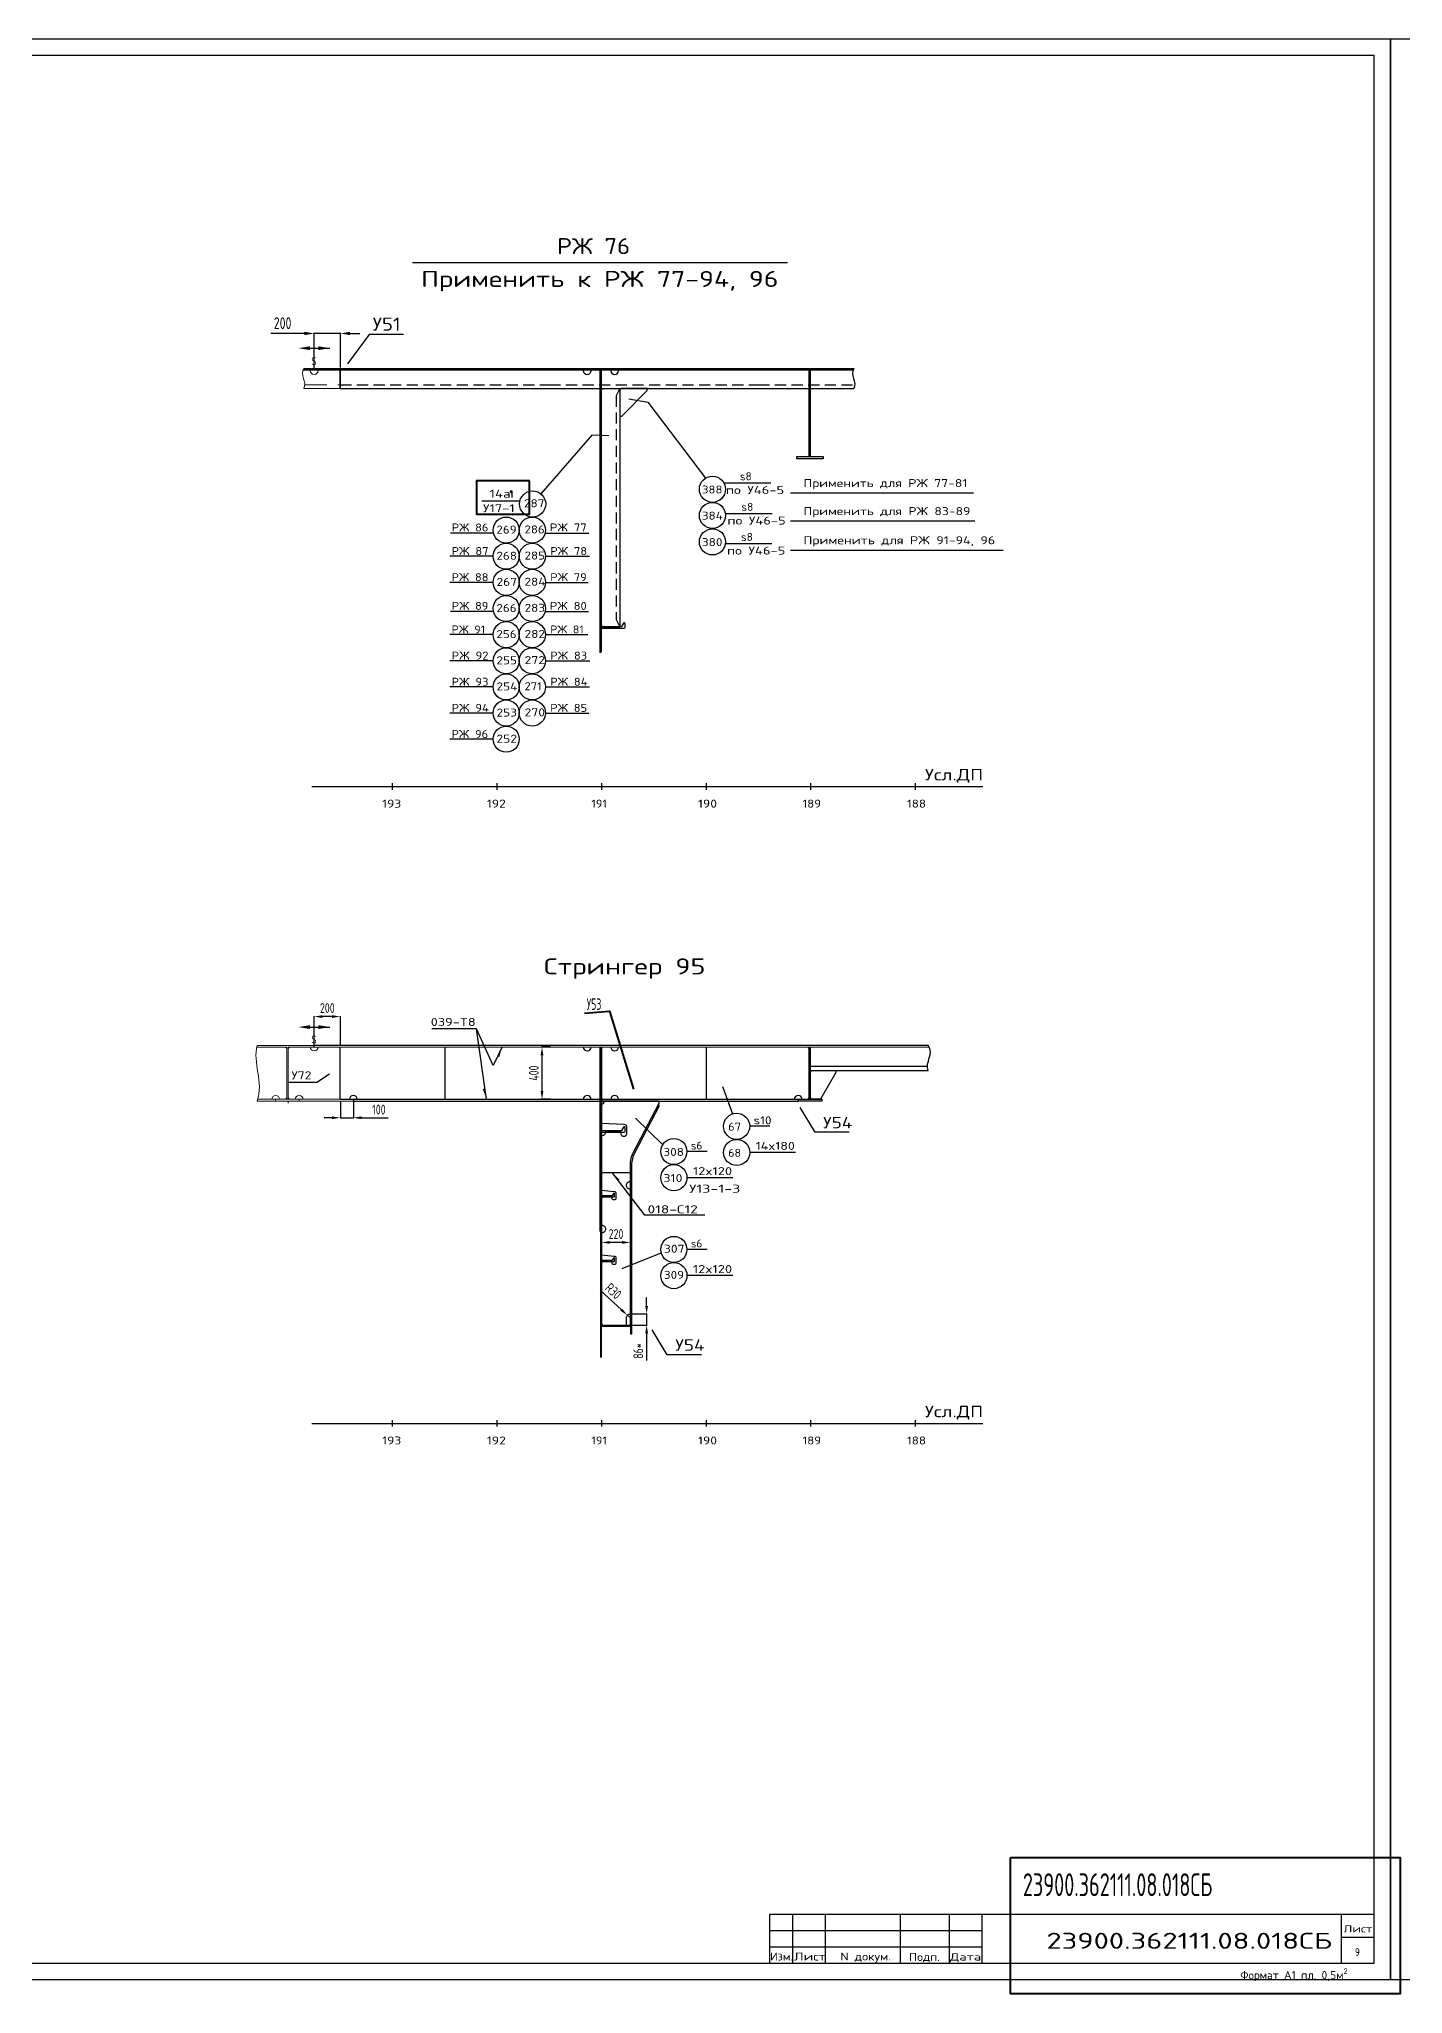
# Model space of a CAD drawing. Header units: millimetres. Extents: x -438477 to 631584, y 118817 to 676146.
# Drawn here: x 333658 to 344098, y 333900 to 348859 of the extents above; entities that cross this region are included whole.
import ezdxf
from ezdxf.enums import TextEntityAlignment as Align

# ---------------------------------------------------------------- set-up
doc = ezdxf.new("R2010")
doc.units = ezdxf.units.MM
for name, pattern in [('AVEVADASHEDDOUBLEDOTTEDWIDE', [38, 29, -4, 0, -1, 0, -4]), ('AVEVASHORTDASHED', [5, 3.75, -1.25]), ('AVEVASOLID', [7.5, 7.5]), ('AVEVASOLIDWIDE', [7.5, 7.5]), ('CENTERX2', [20.32, 12.7, -2.54, 2.54, -2.54]), ('DASHED', [2.546053, 1.697368, -0.848684])]:
    doc.linetypes.add(name, pattern=pattern)
doc.layers.get('Defpoints').update_dxf_attribs({"linetype": 'CONTINUOUS'})
for name, color, linetype in [('20_1', 1, 'CONTINUOUS'), ('20_FORMAT', 140, 'CONTINUOUS'), ('20_POZ', 4, 'CONTINUOUS'), ('20_TEXT', 1, 'CONTINUOUS')]:
    doc.layers.add(name, color=color, linetype=linetype)
doc.styles.add('SIMPLEX', font='simplex.shx', dxfattribs={"width": 0.7})
doc.styles.add('НАДПИСИ_МЕЛК1', font='eskd_win.shx', dxfattribs={"width": 0.8, "height": 4})
doc.linetypes.add('Шов_Монтажный', pattern='A,0.75,-0.0001,["/",Standard,S=1,R=0,X=0,Y=-0.5],0.75', length=1.5001)
doc.dimstyles.new('Lineyny', dxfattribs={"dimscale": 30, "dimtxt": 3, "dimasz": 2.5, "dimexe": 0.18, "dimexo": 0.625, "dimgap": 1, "dimtad": 1, "dimdec": 0, "dimlfac": -1, "dimzin": 0, "dimtxsty": 'SIMPLEX', "dimcen": 0, "dimdle": 0.38, "dimclrd": 2, "dimclre": 2, "dimclrt": 2, "dimadec": 0, "dimazin": 0, "dimtfac": 1, "dimtdec": 0, "dimtmove": 0, "dimatfit": 0, "dimfxl": 1, "dimtolj": 1, "dimtzin": 0, "dimlwd": -1, "dimarcsym": 0})

# ---------------------------------------------------------------- blocks, each defined once
blk = doc.blocks.new('*D143')
at = {"layer": '20_1', "color": 2, "lineweight": -2, "transparency": 16777216}
for p, q in [((335764, 346347), (335764, 346612)), ((335964, 346347), (335964, 346612))]:
    blk.add_line(p, q, dxfattribs=at)
at = {"layer": '20_1', "color": 2, "transparency": 16777216}
for p, q in [((335689, 346606), (335431, 346606)), ((335964, 346606), (335764, 346606)), ((336039, 346606), (336114, 346606))]:
    blk.add_line(p, q, dxfattribs=at)
at = {"layer": '20_1', "color": 2, "ltscale": 25, "transparency": 16777216}
for points in [[(335689, 346594), (335689, 346619), (335764, 346606)], [(336039, 346619), (336039, 346594), (335964, 346606)]]:
    blk.add_solid(points, dxfattribs=at)
at = {"layer": 'Defpoints', "color": 0, "ltscale": 25, "transparency": 16777216}
for p in [(335764, 346606), (335764, 346328), (335964, 346328)]:
    blk.add_point(p, dxfattribs=at)
at = {"layer": '20_1', "color": 2, "ltscale": 25, "transparency": 16777216, "insert": (335522, 346685), "char_height": 90, "attachment_point": 5, "style": 'SIMPLEX'}
blk.add_mtext('\\A1;200', dxfattribs=at)
blk = doc.blocks.new('*D144')
at = {"layer": '20_1', "color": 2, "ltscale": 25, "transparency": 16777216}
for p, q in [((338308, 339165), (338308, 339228)), ((338308, 339103), (338308, 339017)), ((338308, 338954), (338308, 338747))]:
    blk.add_line(p, q, dxfattribs=at)
at = {"layer": '20_1', "color": 2, "lineweight": -2, "ltscale": 25, "transparency": 16777216}
for p, q in [((338199, 339103), (338313, 339103)), ((338199, 339017), (338313, 339017))]:
    blk.add_line(p, q, dxfattribs=at)
at = {"layer": '20_1', "color": 2, "ltscale": 25, "transparency": 16777216}
for points in [[(338298, 339165), (338319, 339165), (338308, 339103)], [(338319, 338954), (338298, 338954), (338308, 339017)]]:
    blk.add_solid(points, dxfattribs=at)
at = {"layer": 'Defpoints', "color": 0, "ltscale": 25, "transparency": 16777216}
for p in [(338184, 339103), (338184, 339017), (338308, 339017)]:
    blk.add_point(p, dxfattribs=at)
at = {"layer": '20_1', "color": 2, "ltscale": 25, "transparency": 16777216, "insert": (338244, 338819), "char_height": 75, "attachment_point": 5, "rotation": 90, "style": 'SIMPLEX'}
blk.add_mtext('\\A1;86*', dxfattribs=at)
blk = doc.blocks.new('*D145')
at = {"layer": '20_1', "color": 2, "ltscale": 25, "transparency": 16777216}
for p, q in [((338115, 339135), (337953, 339284)), ((338184, 339073), (338162, 339093))]:
    blk.add_line(p, q, dxfattribs=at)
blk.add_solid([(338108, 339127), (338122, 339143), (338162, 339093)], dxfattribs=at)
at = {"layer": '20_1', "color": 2, "ltscale": 25, "transparency": 16777216, "insert": (338054, 339278), "char_height": 75, "attachment_point": 5, "rotation": 317.5821, "style": 'SIMPLEX'}
blk.add_mtext('\\A1;R30', dxfattribs=at)
blk = doc.blocks.new('*D146')
at = {"layer": '20_1', "color": 2, "lineweight": -2, "ltscale": 25, "transparency": 16777216}
for p, q in [((337964, 339645), (337964, 339655)), ((338184, 339645), (338184, 339655))]:
    blk.add_line(p, q, dxfattribs=at)
at = {"layer": '20_1', "color": 2, "ltscale": 25, "transparency": 16777216}
blk.add_line((338121, 339650), (338026, 339650), dxfattribs=at)
for points in [[(338026, 339661), (338026, 339640), (337964, 339650)], [(338121, 339640), (338121, 339661), (338184, 339650)]]:
    blk.add_solid(points, dxfattribs=at)
at = {"layer": 'Defpoints', "color": 0, "ltscale": 25, "transparency": 16777216}
for p in [(337964, 339650), (337964, 339629), (338184, 339629)]:
    blk.add_point(p, dxfattribs=at)
at = {"layer": '20_1', "color": 2, "ltscale": 25, "transparency": 16777216, "insert": (338074, 339715), "char_height": 75, "attachment_point": 5, "style": 'SIMPLEX'}
blk.add_mtext('\\A1;220', dxfattribs=at)
blk = doc.blocks.new('*D147')
at = {"layer": '20_1', "color": 2, "lineweight": -2, "ltscale": 25, "transparency": 16777216}
for p, q in [((337573, 341146), (337503, 341146)), ((337573, 340746), (337503, 340746))]:
    blk.add_line(p, q, dxfattribs=at)
at = {"layer": '20_1', "color": 2, "ltscale": 25, "transparency": 16777216}
blk.add_line((337508, 340808), (337508, 341083), dxfattribs=at)
for points in [[(337518, 341083), (337497, 341083), (337508, 341146)], [(337497, 340808), (337518, 340808), (337508, 340746)]]:
    blk.add_solid(points, dxfattribs=at)
at = {"layer": 'Defpoints', "color": 0, "ltscale": 25, "transparency": 16777216}
for p in [(337508, 341146), (337589, 341146), (337589, 340746)]:
    blk.add_point(p, dxfattribs=at)
at = {"layer": '20_1', "color": 2, "ltscale": 25, "transparency": 16777216, "insert": (337445, 340946), "char_height": 75, "attachment_point": 5, "rotation": 90, "style": 'SIMPLEX'}
blk.add_mtext('\\A1;400', dxfattribs=at)
blk = doc.blocks.new('*D148')
at = {"layer": '20_1', "color": 2, "lineweight": -2, "ltscale": 25, "transparency": 16777216}
for p, q in [((335764, 341161), (335764, 341383)), ((335964, 341161), (335964, 341383))]:
    blk.add_line(p, q, dxfattribs=at)
at = {"layer": '20_1', "color": 2, "ltscale": 25, "transparency": 16777216}
blk.add_line((335901, 341379), (335826, 341379), dxfattribs=at)
for points in [[(335826, 341389), (335826, 341368), (335764, 341379)], [(335901, 341368), (335901, 341389), (335964, 341379)]]:
    blk.add_solid(points, dxfattribs=at)
at = {"layer": 'Defpoints', "color": 0, "ltscale": 25, "transparency": 16777216}
for p in [(335764, 341379), (335764, 341146), (335964, 341146)]:
    blk.add_point(p, dxfattribs=at)
at = {"layer": '20_1', "color": 2, "ltscale": 25, "transparency": 16777216, "insert": (335864, 341444), "char_height": 75, "attachment_point": 5, "style": 'SIMPLEX'}
blk.add_mtext('\\A1;200', dxfattribs=at)
blk = doc.blocks.new('*D149')
at = {"layer": '20_1', "color": 2, "lineweight": -2, "ltscale": 25, "transparency": 16777216}
for p, q in [((335964, 340730), (335964, 340600)), ((336064, 340730), (336064, 340600))]:
    blk.add_line(p, q, dxfattribs=at)
at = {"layer": '20_1', "color": 2, "ltscale": 25, "transparency": 16777216}
for p, q in [((335901, 340604), (335839, 340604)), ((335964, 340604), (336064, 340604)), ((336126, 340604), (336329, 340604))]:
    blk.add_line(p, q, dxfattribs=at)
for points in [[(335901, 340594), (335901, 340615), (335964, 340604)], [(336126, 340615), (336126, 340594), (336064, 340604)]]:
    blk.add_solid(points, dxfattribs=at)
at = {"layer": 'Defpoints', "color": 0, "ltscale": 25, "transparency": 16777216}
for p in [(335964, 340746), (336064, 340746), (336064, 340604)]:
    blk.add_point(p, dxfattribs=at)
at = {"layer": '20_1', "color": 2, "ltscale": 25, "transparency": 16777216, "insert": (336259, 340667), "char_height": 75, "attachment_point": 5, "style": 'SIMPLEX'}
blk.add_mtext('\\A1;100', dxfattribs=at)

msp = doc.modelspace()

# ---------------------------------------------------------------- hatches: boundary and pattern name
at = {"layer": '20_1'}
for points in [[(337167.762, 341075.401), (337180.216, 341068.394), (337201.861, 341145.829)], [(337071.638, 340827.94), (337053.931, 340824.299), (337083.111, 340745.845)], [(338088.985, 340124.104), (338100.838, 340132.086), (338041.368, 340186.197)]]:
    msp.add_hatch(color=6, dxfattribs=at).paths.add_polyline_path(points)

# ---------------------------------------------------------------- linework, layer by layer
at = {"layer": '20_1', "ltscale": 0.2}
msp.add_line((336516.151, 347149.246), (339386.815, 347149.246), dxfattribs=at)
at = {"layer": '20_1', "color": 0, "linetype": 'AVEVASOLIDWIDE'}
for p, q in [((335677.947, 346326.916), (339887.989, 346326.916)), ((335683.267, 346338.916), (339893.31, 346338.916)), ((335763.702, 341145.926), (340471.856, 341145.609))]:
    msp.add_line(p, q, dxfattribs=at)
at = {"layer": '20_1', "linetype": 'AVEVASOLID'}
for p, q in [((335963.727, 346322.839), (335963.727, 346184.301)), ((338103.717, 346184.301), (338103.717, 344360.675)), ((335745.917, 343139.275), (340881.81, 343139.275)), ((339553.693, 341135.611), (339543.707, 341145.609)), ((335963.702, 340745.609), (339553.693, 340745.609)), ((338403.693, 340730.454), (337963.702, 340730.454)), ((339543.707, 340745.609), (339553.693, 340755.606)), ((337963.702, 339026.395), (337973.712, 339016.501)), ((337963.702, 339016.501), (338183.698, 339016.501)), ((335745.917, 338265.824), (340881.81, 338265.824))]:
    msp.add_line(p, q, dxfattribs=at)
at = {"layer": '20_1', "color": 252, "linetype": 'AVEVASOLID', "lineweight": 0}
for p, q in [((335963.727, 346322.839), (335963.727, 346184.301)), ((335683.267, 346184.301), (335963.727, 346184.301)), ((335553.693, 341145.609), (335324.476, 341145.609)), ((335963.326, 341157.609), (335327.663, 341157.609)), ((335553.693, 340745.56), (335553.693, 341145.597)), ((335763.702, 341145.609), (335563.702, 341145.609)), ((335563.702, 340745.56), (335563.702, 341145.597)), ((335332.181, 340745.609), (335553.693, 340745.609)), ((335543.707, 340745.609), (335553.693, 340755.606)), ((335563.702, 340755.606), (335573.712, 340745.609)), ((335563.702, 340745.609), (335963.702, 340745.609))]:
    msp.add_line(p, q, dxfattribs=at)
at = {"layer": '20_1', "color": 6, "linetype": 'Шов_Монтажный', "ltscale": 30}
msp.add_line((335963.727, 346184.301), (335963.727, 346322.839), dxfattribs=at)
at = {"layer": '20_1', "color": 0, "linetype": 'AVEVASOLID'}
for p, q in [((337953.717, 344163.005), (337953.717, 346326.916)), ((337963.727, 344173.012), (337963.727, 346326.916)), ((339553.717, 345664.892), (339553.717, 346326.916)), ((339563.727, 345664.892), (339563.727, 346326.916)), ((340463.971, 341157.609), (335763.702, 341157.609)), ((337963.702, 338773.111), (337963.702, 341145.609)), ((339553.693, 340745.609), (339553.693, 341145.609)), ((339553.693, 340745.609), (339553.693, 341145.609)), ((339563.702, 340745.609), (339563.702, 341145.609)), ((337963.702, 340730.454), (337963.702, 339016.501)), ((337963.702, 339015.317), (338183.698, 339015.317)), ((337963.702, 339009.25), (338183.698, 339009.25))]:
    msp.add_line(p, q, dxfattribs=at)
at = {"layer": '20_1', "color": 252, "linetype": 'DASHED', "lineweight": 0, "ltscale": 100}
msp.add_line((335691.09, 346212.237), (335963.727, 346212.237), dxfattribs=at)
at = {"layer": '20_1', "color": 92, "linetype": 'AVEVASOLID', "lineweight": 0}
msp.add_line((337963.727, 344370.672), (337963.727, 346174.298), dxfattribs=at)
at = {"layer": '20_1', "color": 0, "ltscale": 25}
for p, q in [((339410.468, 345386.337), (340810.7, 345386.337)), ((339410.718, 345171.679), (340820.174, 345171.679)), ((339410.718, 344948.764), (341038.079, 344948.764)), ((337953.717, 344163.005), (337963.727, 344173.012)), ((337957.697, 338773.111), (337963.702, 338773.111))]:
    msp.add_line(p, q, dxfattribs=at)
at = {"layer": '20_1', "color": 6}
for p, q in [((337005.349, 341283.986), (336664.189, 341283.986)), ((337083.111, 340745.845), (337005.349, 341283.986)), ((337005.349, 341283.986), (337005.349, 341283.986)), ((338041.368, 340186.197), (338291.001, 339859.982)), ((338320.956, 340184.971), (338320.956, 340184.971)), ((338753.065, 339859.982), (338291.001, 339859.982))]:
    msp.add_line(p, q, dxfattribs=at)
at = {"layer": '20_1', "color": 6, "linetype": 'Шов_Монтажный', "ltscale": 50}
msp.add_line((335963.702, 340745.609), (335963.702, 341145.609), dxfattribs=at)
at = {"layer": '20_1', "color": 0, "linetype": 'CENTERX2', "ltscale": 50}
for p, q in [((336763.702, 341145.609), (336763.702, 340745.609)), ((338763.702, 341145.609), (338763.702, 340745.609))]:
    msp.add_line(p, q, dxfattribs=at)
at = {"layer": '20_1', "linetype": 'AVEVASOLIDWIDE'}
msp.add_line((337963.702, 341144.62), (337963.702, 340730.631), dxfattribs=at)
at = {"layer": '20_1', "color": 92, "linetype": 'AVEVADASHEDDOUBLEDOTTEDWIDE', "lineweight": 25}
msp.add_line((337963.702, 341144.59), (337963.702, 340746.628), dxfattribs=at)
at = {"layer": '20_1', "color": 252, "linetype": 'AVEVASOLIDWIDE', "lineweight": 0}
msp.add_line((335563.702, 340731.607), (335563.702, 340716.611), dxfattribs=at)
at = {"layer": '20_1', "color": 6, "linetype": 'AVEVASOLID'}
msp.add_line((337963.702, 340186.197), (338183.698, 340186.197), dxfattribs=at)
at = {"layer": '20_1', "color": 4}
msp.add_line((339252.063, 334383.858), (340877.063, 334383.858), dxfattribs=at)
at = {"layer": '20_1'}
for points in [[(335683.727, 346493.582), (335883.727, 346493.582)], [(335763.727, 346322.845), (335763.727, 346493.582)], [(335683.702, 341298.219), (335883.702, 341298.219)], [(335763.702, 341145.926), (335763.702, 341298.219)]]:
    msp.add_lwpolyline(points, dxfattribs=at)
at = {"layer": '20_1', "color": 4, "ltscale": 0.5}
for points in [[(336446.293, 346597.191), (336185.03, 346597.191), (336017.703, 346373.11)], [(335563.702, 340876.965), (335785.175, 340876.965), (335882.002, 340941.386)], [(339859.155, 340493.619), (339597.892, 340493.619), (339483.314, 340682.758)], [(338727.696, 338791.363), (338466.432, 338791.363), (338351.855, 338980.503)]]:
    msp.add_lwpolyline(points, dxfattribs=at)
at = {"layer": '20_1', "color": 0, "linetype": 'DASHED', "ltscale": 50}
msp.add_lwpolyline([(335963.727, 346212.237), (337563.727, 346212.237), (339163.727, 346212.237), (339901.132, 346212.237)], dxfattribs=at)
at = {"layer": '20_1', "color": 0, "linetype": 'AVEVASOLID'}
for points in [[(335963.727, 346184.301), (337563.727, 346184.301), (339163.727, 346184.301), (339893.31, 346184.301)], [(339458.722, 345664.892), (339658.722, 345664.892), (339658.722, 345647.778), (339458.722, 345647.778), (339458.722, 345664.892)], [(337957.697, 338773.111), (337957.697, 339733.127), (337953.693, 339733.127), (337953.693, 341145.609)], [(339563.702, 340965.604), (340463.971, 340965.604)], [(339573.712, 340965.598), (339756.696, 340965.598), (339756.696, 340950.602), (339638.702, 340745.597), (339573.712, 340745.597), (339563.702, 340755.6), (339563.702, 340955.6), (339573.712, 340965.598)], [(339468.707, 340745.609), (339648.712, 340745.609), (339648.712, 340731.607), (339468.707, 340731.607), (339468.707, 340745.609)], [(338183.698, 339072.916), (338183.698, 338951.651), (338195.709, 338951.651), (338195.709, 339072.916), (338183.698, 339072.916)]]:
    msp.add_lwpolyline(points, dxfattribs=at)
at = {"layer": '20_1', "linetype": 'AVEVASOLID'}
for points in [[(337963.727, 346174.298), (337973.737, 346184.301), (338103.717, 346184.301)], [(338103.717, 346174.298), (338103.717, 345974.298), (338118.732, 345974.298), (338313.727, 346169.299), (338313.727, 346184.301), (338113.727, 346184.301), (338103.717, 346174.298)], [(337963.727, 344370.672), (337973.737, 344360.675), (338103.717, 344360.675)], [(336361.727, 343164.275), (336361.727, 343114.275)], [(337162.727, 343164.275), (337162.727, 343114.275)], [(337963.727, 343164.275), (337963.727, 343114.275)], [(338763.727, 343164.275), (338763.727, 343114.275)], [(339563.727, 343164.275), (339563.727, 343114.275)], [(340363.727, 343164.275), (340363.727, 343114.275)], [(336063.702, 340745.609), (336063.702, 340731.607), (339468.707, 340731.607), (339468.707, 340745.609)], [(338183.698, 339072.916), (338195.709, 339072.916), (338195.709, 340087.241), (338183.698, 340087.241), (338183.698, 339072.916)], [(336361.727, 338290.824), (336361.727, 338240.824)], [(337162.727, 338290.824), (337162.727, 338240.824)], [(337963.727, 338290.824), (337963.727, 338240.824)], [(338763.727, 338290.824), (338763.727, 338240.824)], [(339563.727, 338290.824), (339563.727, 338240.824)], [(340363.727, 338290.824), (340363.727, 338240.824)]]:
    msp.add_lwpolyline(points, dxfattribs=at)
at = {"layer": '20_1', "linetype": 'DASHED', "ltscale": 50}
msp.add_lwpolyline([(338103.717, 346184.301), (338075.787, 346128.417), (338075.787, 344416.552), (338103.717, 344360.675)], dxfattribs=at)
at = {"layer": '20_1', "color": 30, "lineweight": 40, "ltscale": 25}
for points in [[(337412.184, 345477.561), (337005.466, 345477.561), (337005.466, 345222.178), (337412.184, 345222.178)], [(341094.305, 334944.66), (344076.694, 334944.66), (344076.694, 333899.59), (341094.305, 333899.59)]]:
    msp.add_lwpolyline(points, close=True, dxfattribs=at)
at = {"layer": '20_1', "color": 0, "linetype": 'AVEVASOLID'}
for points in [[(337963.727, 344351.672), (338136.725, 344351.672, 0.413989693), (338143.732, 344358.673), (338143.732, 344384.674, 0.767402291), (338130.67, 344388.171), (338116.803, 344364.172, -0.268249243), (338110.748, 344360.675), (337963.727, 344360.675)], [(337963.702, 340494.901), (338136.701, 340494.901, 0.411831677), (338143.707, 340501.975), (338143.707, 340528.25, 0.766862452), (338130.646, 340531.784), (338116.779, 340507.535, -0.26742819), (338110.724, 340503.995), (337963.702, 340503.995)], [(337963.702, 340000.122), (338058.698, 340000.116, 0.41154477), (338063.702, 340005.176), (338063.702, 340021.338, 0.76707536), (338054.376, 340023.865), (338045.709, 340008.704, -0.267800748), (338041.388, 340006.183), (337963.702, 340006.183)], [(337963.702, 339505.344), (338058.698, 339505.344, 0.411795765), (338063.702, 339510.398), (338063.702, 339526.566, 0.76707536), (338054.376, 339529.093), (338045.709, 339513.932, -0.267636061), (338041.388, 339511.405), (337963.702, 339511.405)]]:
    msp.add_lwpolyline(points, format="xyb", dxfattribs=at)
at = {"layer": '20_1', "color": 30, "lineweight": 40, "ltscale": 25}
msp.add_lwpolyline([(337833.182, 341403.782), (338024.515, 341421.161), (338208.595, 340822.778)], dxfattribs=at)
at = {"layer": '20_1', "color": 6}
msp.add_lwpolyline([(337201.861, 341145.829), (337133.662, 341004.973), (337133.662, 341004.973), (337005.349, 341283.986)], dxfattribs=at)
at = {"layer": '20_1', "color": 252, "linetype": 'AVEVASOLID', "lineweight": 0}
for points in [[(335553.693, 341135.605), (335553.497, 341135.611), (335543.707, 341145.609)], [(335553.693, 340745.609), (335553.693, 341145.597), (335553.693, 341145.609)], [(335563.702, 341145.609), (335563.702, 341145.597), (335563.702, 340745.609)], [(335573.712, 341145.609), (335563.898, 341135.611), (335563.702, 341135.605)], [(335327.663, 340731.607), (335468.707, 340731.607), (335468.707, 340745.609), (335332.181, 340745.609)], [(335468.707, 340745.56), (335648.712, 340745.56), (335648.712, 340731.559), (335468.707, 340731.559), (335468.707, 340745.56)], [(335648.712, 340745.609), (335648.712, 340731.607), (336063.702, 340731.607), (336063.702, 340745.609), (335648.712, 340745.609)]]:
    msp.add_lwpolyline(points, dxfattribs=at)
at = {"layer": '20_1', "color": 0, "linetype": 'AVEVASHORTDASHED'}
msp.add_lwpolyline([(339563.702, 340998.246), (340457.809, 340998.246)], dxfattribs=at)
at = {"layer": '20_1', "color": 92, "linetype": 'AVEVASOLID', "lineweight": 0}
msp.add_lwpolyline([(339563.702, 340965.604), (339563.702, 340965.604)], dxfattribs=at)
at = {"layer": '20_1', "linetype": 'AVEVASOLID'}
for points in [[(338183.698, 339016.501), (338183.698, 340242.032, -0.121107213), (338208.331, 340342.118), (338403.693, 340715.592), (338403.693, 340730.454)], [(338183.698, 340087.241), (338195.709, 340087.241), (338195.709, 340242.032, -0.121118352), (338218.976, 340336.655), (338407.452, 340696.939), (338396.808, 340702.402)], [(337963.702, 340564.17), (338134.747, 340555.259, -0.39915666), (338153.693, 340535.495), (338153.693, 340480.057, -0.989798129), (338113.702, 340480.057), (338113.702, 340494.901), (337993.707, 340494.901, -0.414173961), (337963.702, 340465.213, -0.414173961)], [(337963.702, 340049.601), (338060.065, 340040.934, -0.38819468), (338073.712, 340026.151), (338073.712, 339990.226, -0.989395499), (338043.707, 339990.226), (338043.707, 340000.119), (337973.712, 340000.119), (337963.702, 339990.226)], [(338183.698, 340057.56, -0.415120989), (338153.693, 340087.241, -0.415078759), (338183.698, 340116.928, -0.415078759)], [(337963.702, 339782.413, -0.415078759), (337993.707, 339752.726, -0.415078759), (337963.702, 339723.038, -0.415078759)], [(337963.702, 339554.825), (338060.065, 339546.152, -0.38819468), (338073.712, 339531.369), (338073.712, 339495.45, -0.989395499), (338043.707, 339495.45), (338043.707, 339505.344), (337973.712, 339505.344), (337963.702, 339495.45)], [(338153.693, 339016.501), (338153.693, 339072.91, -0.414216071), (338183.698, 339102.591, -0.414216071)]]:
    msp.add_lwpolyline(points, format="xyb", dxfattribs=at)
at = {"layer": '20_1', "color": 252, "linetype": 'AVEVASOLID', "lineweight": 0}
for centre, radius, start, end in [((335763.727, 346322.845), 30.005, 180.0093231, 359.9906616), ((335763.702, 341145.926), 30.007, 180.6108246, 359.3891602), ((335468.707, 340745.603), 30.005, 0.0093281, 179.9906769), ((335648.712, 340745.609), 29.993, 0, 180)]:
    msp.add_arc(centre, radius, start, end, dxfattribs=at)
at = {"layer": '20_1', "color": 0, "linetype": 'AVEVASOLID'}
for centre, radius, start, end in [((337853.717, 346322.839), 29.993, 180, 0), ((338063.727, 346322.845), 30.005, 180.0093231, 359.9906616)]:
    msp.add_arc(centre, radius, start, end, dxfattribs=at)
at = {"layer": '20_1', "color": 92, "linetype": 'AVEVASOLID', "lineweight": 0}
msp.add_arc((337853.693, 341145.609), 29.993, 180, 0, dxfattribs=at)
at = {"layer": '20_1', "linetype": 'AVEVASOLID'}
for centre, radius, start, end in [((337853.693, 341145.914), 29.994, 180.5875092, 359.4124756), ((338063.702, 341145.615), 30.005, 180.0093231, 359.9906616), ((338063.702, 341145.926), 30.007, 180.6108246, 359.3891602), ((336063.702, 340745.603), 30.005, 0.0093281, 179.9906769), ((337853.693, 340745.609), 29.993, 0, 180), ((338063.702, 340745.603), 30.005, 0.0093281, 179.9906769), ((339468.707, 340745.603), 30.005, 0.0093281, 179.9906769), ((337963.8, 340730.558), 19.889, 269.6925659, 359.7097168)]:
    msp.add_arc(centre, radius, start, end, dxfattribs=at)
at = {"layer": '20_1', "color": 252, "lineweight": 0, "ltscale": 25}
for points in [[(335683.267, 346338.916), (335653.912, 346286.874), (335711.288, 346236.837), (335683.267, 346184.301)], [(335327.663, 340731.607), (335378.589, 340875.331), (335290.024, 341031.446), (335327.663, 341157.609)]]:
    msp.add_open_spline(points, degree=3, dxfattribs=at)
at = {"layer": '20_1', "color": 0, "ltscale": 25}
for points in [[(339893.31, 346338.916), (339863.955, 346286.874), (339921.331, 346236.837), (339893.31, 346184.301)], [(340463.971, 340965.604), (340436.284, 341031.43), (340513.674, 341093.475), (340463.971, 341157.609)]]:
    msp.add_open_spline(points, degree=3, dxfattribs=at)
at = {"layer": '20_1'}
for points in [[(335731.227, 346508.165), (335731.227, 346478.999), (335643.727, 346493.582)], [(335796.227, 346508.165), (335796.227, 346478.999), (335883.727, 346493.582)], [(335731.202, 341312.802), (335731.202, 341283.635), (335643.702, 341298.219)], [(335796.202, 341312.802), (335796.202, 341283.635), (335883.702, 341298.219)]]:
    msp.add_solid(points, dxfattribs=at)
at = {"layer": '20_FORMAT', "color": 7}
for p, q in [((339252.063, 334133.858), (339252.063, 334508.858)), ((339252.063, 334508.858), (343877.063, 334508.858)), ((339427.063, 334133.858), (339427.063, 334508.858)), ((339677.063, 334133.858), (339677.063, 334508.858)), ((340252.063, 334133.858), (340252.063, 334508.858)), ((340627.063, 334133.858), (340627.063, 334508.858)), ((340877.063, 334133.858), (340877.063, 334508.858)), ((343627.063, 334133.858), (343627.063, 334508.858)), ((339252.063, 334258.858), (340877.063, 334258.858)), ((343627.063, 334333.858), (343877.063, 334333.858))]:
    msp.add_line(p, q, dxfattribs=at)
at = {"layer": '20_FORMAT', "color": 4}
for points in [[(322977.063, 334008.858), (344002.063, 334008.858), (344002.063, 348858.858), (322977.063, 348858.858)], [(344002.063, 334008.858), (365027.063, 334008.858), (365027.063, 348858.858), (344002.063, 348858.858)]]:
    msp.add_lwpolyline(points, close=True, dxfattribs=at)
at = {"layer": '20_FORMAT', "color": 7}
msp.add_lwpolyline([(323477.063, 334133.858), (343877.063, 334133.858), (343877.063, 348733.858), (323477.063, 348733.858)], close=True, dxfattribs=at)
at = {"layer": '20_POZ'}
for p, q in [((339251.24, 340538.977), (339097.179, 340538.977)), ((338770.749, 340345.775), (338616.688, 340345.775)), ((339436.197, 340338.864), (339097.537, 340338.864)), ((339447.698, 340338.864), (339097.537, 340338.864)), ((338955.706, 340145.662), (338617.046, 340145.662)), ((338967.207, 340145.662), (338617.046, 340145.662)), ((338770.749, 339596.555), (338616.688, 339596.555)), ((338955.706, 339396.441), (338617.046, 339396.441)), ((338967.207, 339396.441), (338617.046, 339396.441))]:
    msp.add_line(p, q, dxfattribs=at)
for points in [[(338172.47, 346106.18), (338316.577, 346081.412), (338759.173, 345498.449)], [(338018.5, 345823.55), (337888.914, 345826.865), (337497.621, 345379.832)], [(339258.304, 345459.556), (338901.288, 345459.556)], [(337047.668, 345326.426), (337338.835, 345326.426)], [(339270.128, 345225.79), (338913.111, 345225.79)], [(337136.183, 345077.528), (336805.849, 345077.528)], [(337530.409, 345077.528), (337866.074, 345077.528)], [(339267.125, 344996.121), (338910.109, 344996.121)], [(337133.296, 344901.384), (336802.961, 344901.384)], [(337533.296, 344901.384), (337871.689, 344901.384)], [(337133.296, 344701.384), (336802.961, 344701.384)], [(337533.296, 344701.384), (337862.176, 344701.384)], [(337136.183, 344477.528), (336805.849, 344477.528)], [(337530.409, 344477.528), (337863.111, 344477.528)], [(337133.296, 344301.384), (336802.961, 344301.384)], [(337533.296, 344301.384), (337858.433, 344301.384)], [(337133.296, 344101.384), (336802.961, 344101.384)], [(337533.296, 344101.384), (337872.468, 344101.384)], [(337133.296, 343901.384), (336802.961, 343901.384)], [(337533.296, 343901.384), (337870.597, 343901.384)], [(337133.296, 343701.384), (336802.961, 343701.384)], [(337533.296, 343701.384), (337866.074, 343701.384)], [(337133.296, 343501.384), (336802.961, 343501.384)], [(338890.309, 340843.138), (338966.857, 340634.269)], [(338224.498, 340600.63), (338431.614, 340398.334)], [(338121.382, 339451.123), (338419.774, 339571.904)]]:
    msp.add_lwpolyline(points, dxfattribs=at)
at = {"layer": '20_POZ', "color": 7}
msp.add_lwpolyline([(337279.723, 345350.245), (337279.723, 345397.745, 0.414213562), (337277.223, 345400.245), (337266.223, 345400.245, 0.704155255), (337264.636, 345395.813), (337274.473, 345390.133, -0.267949192), (337275.723, 345387.968), (337275.723, 345350.245)], format="xyb", dxfattribs=at)
at = {"layer": '20_POZ'}
for centre in [(338812.302, 345413.73), (337435.641, 345301.356), (338812.302, 345213.73), (337233.296, 345101.384), (337433.296, 345101.384), (338812.302, 345011.08), (337233.296, 344901.384), (337433.296, 344901.384), (337233.296, 344701.384), (337433.296, 344701.384), (337233.296, 344501.384), (337433.296, 344501.384), (337233.296, 344301.384), (337433.296, 344301.384), (337233.296, 344101.384), (337433.296, 344101.384), (337233.296, 343901.384), (337433.296, 343901.384), (337233.296, 343701.384), (337433.296, 343701.384), (337233.296, 343501.384), (338997.179, 340538.977), (338516.688, 340345.775), (338997.537, 340338.864), (338517.046, 340145.662), (338516.688, 339596.555), (338517.046, 339396.441)]:
    msp.add_circle(centre, 100, dxfattribs=at)

# ---------------------------------------------------------------- texts
at = {"layer": '20_1', "style": 'SIMPLEX'}
for s, height, p, p2 in [('Применить к РЖ 77-94, 96', 122.5, (336581.549, 346962.092), (339317.382, 346962.092)), ('193', 61.25, (336284.144, 342977.394), (336429.977, 342977.394)), ('192', 61.25, (337085.144, 342977.394), (337230.977, 342977.394)), ('191', 61.25, (337885.144, 342977.394), (338004.727, 342977.394)), ('190', 61.25, (338701.498, 342977.394), (338847.331, 342977.394)), ('189', 61.25, (339501.498, 342977.394), (339644.414, 342977.394)), ('188', 61.25, (340301.498, 342977.394), (340447.331, 342977.394)), ('193', 61.25, (336284.144, 338103.943), (336429.977, 338103.943)), ('192', 61.25, (337085.144, 338103.943), (337230.977, 338103.943)), ('191', 61.25, (337885.144, 338103.943), (338004.727, 338103.943)), ('190', 61.25, (338701.498, 338103.943), (338847.331, 338103.943)), ('189', 61.25, (339501.498, 338103.943), (339644.414, 338103.943)), ('188', 61.25, (340301.498, 338103.943), (340447.331, 338103.943))]:
    msp.add_text(s, height=height, dxfattribs=at).set_placement(p, p2, align=Align.ALIGNED)
at = {"layer": '20_1', "ltscale": 3, "style": 'SIMPLEX'}
for s, height, p, p2 in [(' У51', 100.625, (336137.655, 346627.155), (336425.155, 346627.155)), ('S', 61.25, (335741.655, 346364.209), (335782.488, 346364.209)), ('Усл.ДП', 87.5, (340438.722, 343186.047), (340884.555, 343186.047)), ('S', 61.25, (335741.631, 341172.85), (335782.464, 341172.85)), (' У72', 61.25, (335541.759, 340898.626), (335743.009, 340898.626)), (' У54', 87.5, (339591.571, 340523.582), (339883.238, 340523.582)), (' У54', 87.5, (338460.112, 338821.327), (338751.779, 338821.327)), ('Усл.ДП', 87.5, (340438.722, 338312.596), (340884.555, 338312.596))]:
    msp.add_text(s, height=height, dxfattribs=at).set_placement(p, p2, align=Align.ALIGNED)
at = {"layer": '20_1', "color": 0, "style": 'SIMPLEX'}
for s, p, p2 in [('Применить для РЖ 77-81', (339508.809, 345430.503), (340762.976, 345430.503)), ('Применить для РЖ 83-89', (339509.059, 345215.844), (340786.559, 345215.844)), ('Применить для РЖ 91-94, 96', (339509.059, 344992.93), (340976.143, 344992.93))]:
    msp.add_text(s, height=61.25, dxfattribs=at).set_placement(p, p2, align=Align.ALIGNED)
at = {"layer": '20_1', "color": 30, "lineweight": 40, "ltscale": 25, "style": 'SIMPLEX', "width": 0.6}
msp.add_text('У53', height=87.5, dxfattribs=at).set_placement((337850.381, 341429.886))
at = {"layer": '20_1', "color": 6, "ltscale": 20, "style": 'SIMPLEX'}
for s, p, p2 in [('039-T8', (336655.91, 341306.676), (337000.077, 341306.676)), ('018-С12', (338315.316, 339873.1), (338700.316, 339873.1))]:
    msp.add_text(s, height=61.25, dxfattribs=at).set_placement(p, p2, align=Align.ALIGNED)
at = {"layer": '20_1', "ltscale": 25, "insert": (342852.792, 334095.108), "char_height": 61.25, "width": 1040.38856, "attachment_point": 1, "style": 'SIMPLEX'}
msp.add_mtext('\\A1;{\\C0;\\W1;Формат А1 пл. 0,5м{\\H0.70x;\\S2^ ;}}', dxfattribs=at)
at = {"layer": '20_FORMAT', "color": 7, "lineweight": 20, "style": 'НАДПИСИ_МЕЛК1', "width": 0.8}
msp.add_text('23900.362111.08.018СБ', height=175, dxfattribs=at).set_placement((341188.325, 334647.637))
at = {"layer": '20_POZ', "style": 'SIMPLEX'}
for s, p, p2 in [('14а', (337106.706, 345349.673), (337267.123, 345349.673)), ('388', (338731.593, 345381.339), (338889.093, 345381.339)), ('по У46-5', (338915.067, 345377.458), (339361.317, 345377.458)), ('s8', (339022.39, 345482.251), (339112.806, 345482.251)), ('У17-1', (337056.458, 345238.306), (337298.541, 345238.306)), ('287', (337368.974, 345275.983), (337526.474, 345275.983)), ('s8', (339034.213, 345248.485), (339124.63, 345248.485)), ('РЖ 86', (336816.881, 345090.875), (337096.881, 345090.875)), ('269', (337158.675, 345074.607), (337313.259, 345074.607)), ('286', (337373.641, 345076.01), (337528.224, 345076.01)), ('РЖ 77', (337567.006, 345090.876), (337849.923, 345090.876)), ('384', (338731.593, 345181.339), (338892.01, 345181.339)), ('по У46-5', (338926.891, 345143.693), (339373.141, 345143.693)), ('РЖ 87', (336815.197, 344910.227), (337098.113, 344910.227)), ('РЖ 78', (337570.221, 344910.228), (337853.138, 344910.228)), ('380', (338731.593, 344978.689), (338889.093, 344978.689)), ('по У46-5', (338923.889, 344914.023), (339370.139, 344914.023)), ('s8', (339031.211, 345018.816), (339121.628, 345018.816)), ('268', (337158.675, 344874.607), (337316.175, 344874.607)), ('285', (337373.641, 344876.01), (337531.141, 344876.01)), ('РЖ 88', (336815.197, 344710.227), (337098.113, 344710.227)), ('267', (337158.675, 344674.607), (337316.175, 344674.607)), ('284', (337373.641, 344676.01), (337534.057, 344676.01)), ('РЖ 79', (337570.221, 344710.228), (337850.221, 344710.228)), ('РЖ 89', (336816.881, 344490.875), (337096.881, 344490.875)), ('266', (337158.675, 344474.607), (337313.259, 344474.607)), ('283', (337373.641, 344476.01), (337531.141, 344476.01)), ('РЖ 80', (337567.006, 344490.876), (337849.923, 344490.876)), ('РЖ 91', (336815.197, 344310.227), (337071.863, 344310.227)), ('РЖ 81', (337570.221, 344310.228), (337826.888, 344310.228)), ('256', (337158.675, 344274.607), (337313.259, 344274.607)), ('282', (337373.641, 344276.01), (337531.141, 344276.01)), ('РЖ 92', (336815.197, 344110.227), (337098.113, 344110.227)), ('255', (337158.675, 344074.607), (337316.175, 344074.607)), ('272', (337373.641, 344076.01), (337531.141, 344076.01)), ('РЖ 83', (337570.221, 344110.228), (337853.138, 344110.228)), ('РЖ 93', (336815.197, 343910.227), (337098.113, 343910.227)), ('254', (337158.675, 343874.607), (337319.092, 343874.607)), ('271', (337373.641, 343876.01), (337504.891, 343876.01)), ('РЖ 84', (337570.221, 343910.228), (337856.055, 343910.228)), ('РЖ 94', (336815.197, 343710.227), (337101.03, 343710.227)), ('РЖ 85', (337570.221, 343710.228), (337853.138, 343710.228)), ('253', (337158.675, 343674.607), (337316.175, 343674.607)), ('270', (337373.641, 343676.01), (337531.141, 343676.01)), ('РЖ 96', (336815.197, 343510.227), (337095.197, 343510.227)), ('252', (337158.675, 343474.607), (337316.175, 343474.607)), ('67', (338931.913, 340505.291), (339031.079, 340505.291)), ('s10', (339127.536, 340554.206), (339264.619, 340554.206)), ('308', (338436.684, 340312.089), (338594.184, 340312.089)), ('s6', (338647.045, 340361.004), (338734.545, 340361.004)), ('68', (338932.271, 340305.178), (339031.437, 340305.178)), ('14x180', (339143.002, 340358.405), (339443.419, 340358.405)), ('12x120', (338662.511, 340165.203), (338962.928, 340165.203)), ('310', (338437.042, 340111.976), (338582.875, 340111.976)), ('У13-1-3', (338634.78, 340030.966), (339025.614, 340030.966)), ('307', (338440.895, 339571.29), (338598.395, 339571.29)), ('s6', (338647.045, 339611.783), (338734.545, 339611.783)), ('309', (338441.253, 339371.177), (338595.836, 339371.177)), ('12x120', (338662.511, 339415.982), (338962.928, 339415.982))]:
    msp.add_text(s, height=61.25, dxfattribs=at).set_placement(p, p2, align=Align.ALIGNED)
at = {"layer": '20_TEXT', "color": 7, "style": 'SIMPLEX'}
for s, p, p2 in [('РЖ 76', (337622.292, 347213.119), (338182.292, 347213.119)), ('Стрингер 95', (337522.33, 341701.687), (338758.997, 341701.687))]:
    msp.add_text(s, height=122.5, dxfattribs=at).set_placement(p, p2, align=Align.ALIGNED)
at = {"layer": '20_TEXT', "color": 7, "lineweight": 20, "style": 'SIMPLEX'}
msp.add_text('23900.362111.08.018СБ', height=122.5, dxfattribs=at).set_placement((341368.908, 334244.809), (343556.408, 334244.809), align=Align.ALIGNED)
at = {"layer": '20_TEXT', "color": 0, "style": 'SIMPLEX'}
for s, height, p, p2 in [('Лист', 55.2306, (343643.197, 334370.155), (343864.119, 334370.155)), ('Изм.', 61.25, (339253.995, 334154.834), (339428.995, 334154.834)), ('Лист', 61.25, (339436.265, 334154.834), (339681.265, 334154.834)), ('N докум.', 61.25, (339791.692, 334154.834), (340179.608, 334154.834)), ('Подп.', 61.25, (340317.223, 334151.771), (340553.473, 334151.771)), ('Дата', 55.6923, (340630.395, 334154.82), (340869.076, 334154.82)), ('9', 61.25, (343730.565, 334188.587), (343768.482, 334188.587))]:
    msp.add_text(s, height=height, dxfattribs=at).set_placement(p, p2, align=Align.ALIGNED)

# ---------------------------------------------------------------- dimensions: what is measured, and where the dimension line sits
at = {"layer": '20_1'}
dim = msp.add_linear_dim(base=(335763.755, 346606.126), p1=(335963.755, 346327.812), p2=(335763.755, 346327.812), dimstyle='Lineyny', dxfattribs=at)
dim.commit()
dim.dimension.update_dxf_attribs({"geometry": '*D143', "text_midpoint": (335522.33, 346684.611)})
at = {"layer": '20_1', "ltscale": 25}
for base, p1, p2, picture, middle in [((335763.702, 341378.697), (335963.702, 341145.609), (335763.702, 341145.609), '*D148', (335863.702, 341444.102)), ((336063.702, 340604.126), (335963.702, 340745.609), (336063.702, 340745.609), '*D149', (336258.984, 340666.626)), ((337963.702, 339650.089), (338183.698, 339629.267), (337963.702, 339629.267), '*D146', (338073.7, 339715.494))]:
    dim = msp.add_linear_dim(base=base, p1=p1, p2=p2, dimstyle='Lineyny', override={"dimscale": 25}, dxfattribs=at)
    dim.commit()
    dim.dimension.update_dxf_attribs({"geometry": picture, "text_midpoint": middle})
dim = msp.add_linear_dim(base=(337507.717, 341145.609), p1=(337588.777, 340745.609), p2=(337588.777, 341145.609), angle=90, dimstyle='Lineyny', override={"dimscale": 25}, dxfattribs=at)
dim.commit()
dim.dimension.update_dxf_attribs({"geometry": '*D147', "text_midpoint": (337445.217, 340945.609)})
dim = msp.add_radius_dim(center=(338183.536, 339072.748), mpoint=(338161.504, 339092.879), dimstyle='Lineyny', override={"dimscale": 25, "dimlfac": 1, "dimtmove": 1}, dxfattribs=at)
dim.commit()
dim.dimension.update_dxf_attribs({"geometry": '*D145', "text_midpoint": (338011.04, 339230.357), "dimtype": 164})
dim = msp.add_linear_dim(base=(338308.25, 339016.501), p1=(338183.698, 339102.591), p2=(338183.698, 339016.501), angle=90, text='<>*', dimstyle='Lineyny', override={"dimscale": 25}, dxfattribs=at)
dim.commit()
dim.dimension.update_dxf_attribs({"geometry": '*D144', "text_midpoint": (338243.58, 338819.251)})

doc.saveas('drawing.dxf')
